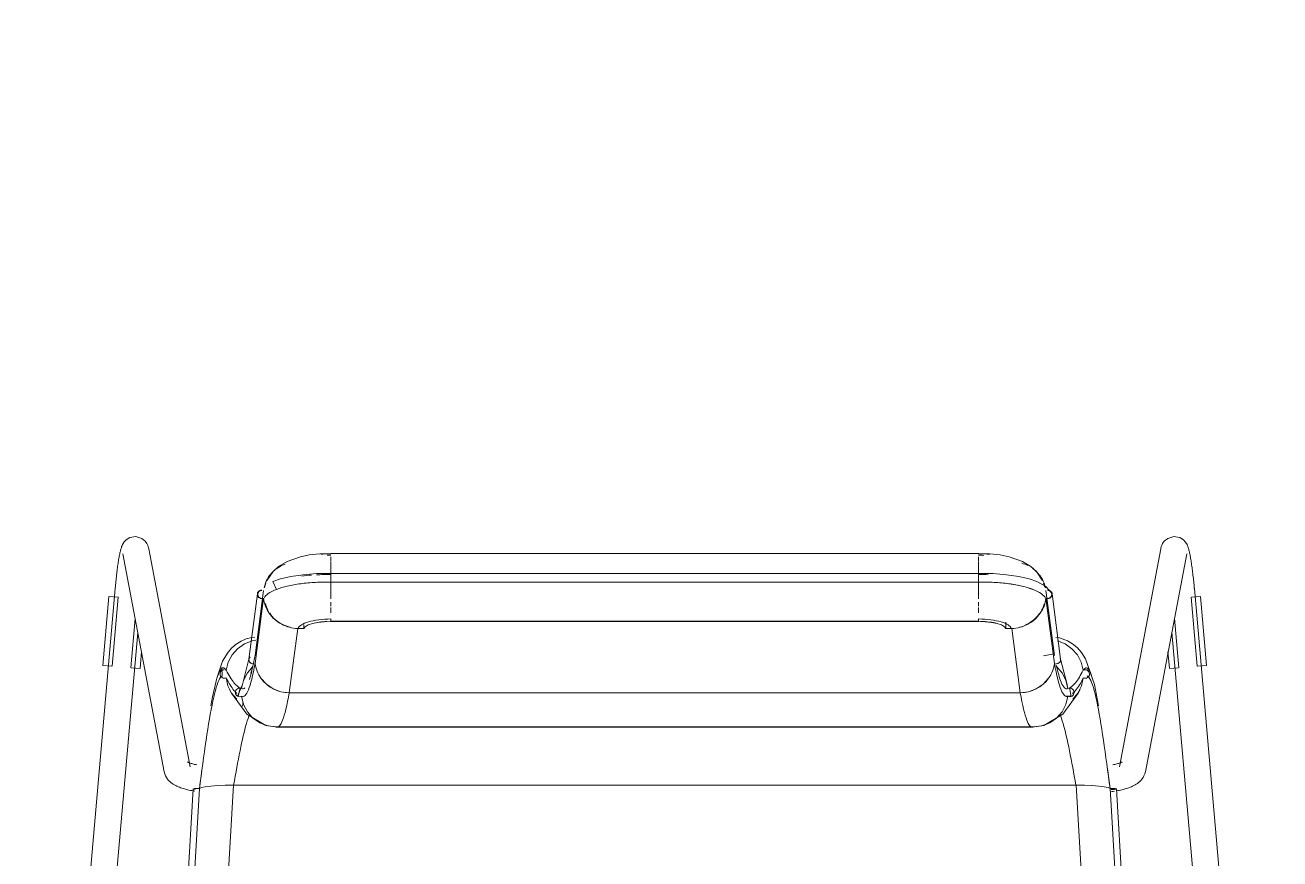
# Model space of a CAD drawing. Header units: millimetres. Extents: x 79795 to 317870, y -36033 to 97293.
# Drawn here: x 227367 to 227938, y 19076 to 19456 of the extents above; entities that cross this region are included whole.
import ezdxf

# ---------------------------------------------------------------- set-up
doc = ezdxf.new("R2010")
doc.units = ezdxf.units.MM
doc.header["$MEASUREMENT"] = 0
doc.layers.add('CSM-STL-XX-ZZ-M3-A-XXXX-00001_detached _19_04_21__rvt-1-Level 4$0$A-DOOR', color=4, linetype='CONTINUOUS', lineweight=9)
doc.layers.add('I-FURN', color=8, linetype='CONTINUOUS', lineweight=9)

msp = doc.modelspace()

# ---------------------------------------------------------------- linework, layer by layer
at = {"layer": 'CSM-STL-XX-ZZ-M3-A-XXXX-00001_detached _19_04_21__rvt-1-Level 4$0$A-DOOR'}
msp.add_arc((226452.83, 20437.83), 1010, 270, 0, dxfattribs=at)
at = {"layer": 'I-FURN'}
for p, q in [((227410.85, 19219.5), (227410.64, 19219.03)), ((227411.16, 19220.06), (227410.85, 19219.5)), ((227411.64, 19220.76), (227411.16, 19220.06)), ((227412.49, 19221.67), (227411.64, 19220.76)), ((227414.15, 19222.71), (227412.49, 19221.67)), ((227416.91, 19223.2), (227414.15, 19222.71)), ((227419.66, 19222.36), (227416.91, 19223.2)), ((227419.66, 19222.36), (227421.23, 19221.04)), ((227421.23, 19221.04), (227421.98, 19219.96)), ((227421.98, 19219.96), (227422.36, 19219.16)), ((227884.27, 19219.96), (227883.9, 19219.16)), ((227885.02, 19221.04), (227884.27, 19219.96)), ((227886.6, 19222.36), (227885.02, 19221.04)), ((227886.6, 19222.36), (227889.35, 19223.2)), ((227889.35, 19223.2), (227892.11, 19222.71)), ((227892.11, 19222.71), (227893.76, 19221.67)), ((227893.76, 19221.67), (227894.62, 19220.76)), ((227894.62, 19220.76), (227895.09, 19220.06)), ((227895.09, 19220.06), (227895.4, 19219.5)), ((227895.4, 19219.5), (227895.61, 19219.03)), ((227409.3, 19213.77), (227409.2, 19213.24)), ((227409.39, 19214.28), (227409.3, 19213.77)), ((227409.49, 19214.78), (227409.39, 19214.28)), ((227409.58, 19215.26), (227409.49, 19214.78)), ((227409.68, 19215.72), (227409.58, 19215.26)), ((227409.78, 19216.16), (227409.68, 19215.72)), ((227409.88, 19216.59), (227409.78, 19216.16)), ((227409.98, 19217), (227409.88, 19216.59)), ((227410.09, 19217.4), (227409.98, 19217)), ((227410.2, 19217.8), (227410.09, 19217.4)), ((227410.33, 19218.19), (227410.2, 19217.8)), ((227410.47, 19218.6), (227410.33, 19218.19)), ((227410.64, 19219.03), (227410.47, 19218.6)), ((227411, 19215.37), (227429.82, 19116.08)), ((227422.36, 19219.16), (227422.57, 19218.54)), ((227422.57, 19218.54), (227422.71, 19218.02)), ((227422.71, 19218.02), (227422.79, 19217.61)), ((227441.61, 19118.31), (227422.79, 19217.61)), ((227491.81, 19214.01), (227485.76, 19211.88)), ((227495.85, 19214.8), (227491.81, 19214.01)), ((227500.67, 19215.31), (227495.85, 19214.8)), ((227505.7, 19215.42), (227500.67, 19215.31)), ((227505.7, 19215.42), (227505.7, 19215.25)), ((227800.55, 19215.42), (227505.7, 19215.42)), ((227505.7, 19215.12), (227505.7, 19215.4)), ((227505.7, 19212.17), (227505.7, 19213.93)), ((227800.55, 19215.42), (227805.58, 19215.31)), ((227800.55, 19215.25), (227800.55, 19215.42)), ((227800.55, 19215.4), (227800.55, 19215.12)), ((227800.55, 19213.93), (227800.55, 19212.17)), ((227805.58, 19215.31), (227810.4, 19214.8)), ((227810.4, 19214.8), (227814.44, 19214.01)), ((227814.44, 19214.01), (227820.49, 19211.88)), ((227883.46, 19217.61), (227864.64, 19118.31)), ((227876.43, 19116.08), (227895.25, 19215.37)), ((227883.55, 19218.02), (227883.46, 19217.61)), ((227883.68, 19218.54), (227883.55, 19218.02)), ((227883.9, 19219.16), (227883.68, 19218.54)), ((227895.61, 19219.03), (227895.78, 19218.6)), ((227895.78, 19218.6), (227895.92, 19218.19)), ((227895.92, 19218.19), (227896.05, 19217.8)), ((227896.05, 19217.8), (227896.16, 19217.4)), ((227896.16, 19217.4), (227896.27, 19217)), ((227896.27, 19217), (227896.38, 19216.59)), ((227896.38, 19216.59), (227896.48, 19216.16)), ((227896.48, 19216.16), (227896.57, 19215.72)), ((227896.57, 19215.72), (227896.67, 19215.26)), ((227896.67, 19215.26), (227896.77, 19214.78)), ((227896.77, 19214.78), (227896.86, 19214.28)), ((227896.86, 19214.28), (227896.96, 19213.77)), ((227896.96, 19213.77), (227897.05, 19213.24)), ((227408.48, 19208.36), (227408.39, 19207.69)), ((227408.57, 19209.02), (227408.48, 19208.36)), ((227408.65, 19209.67), (227408.57, 19209.02)), ((227408.74, 19210.31), (227408.65, 19209.67)), ((227408.83, 19210.93), (227408.74, 19210.31)), ((227408.93, 19211.53), (227408.83, 19210.93)), ((227409.02, 19212.12), (227408.93, 19211.53)), ((227409.11, 19212.69), (227409.02, 19212.12)), ((227409.2, 19213.24), (227409.11, 19212.69)), ((227481.88, 19209.49), (227479.41, 19207.2)), ((227485.76, 19211.88), (227481.88, 19209.49)), ((227505.7, 19209.32), (227505.7, 19211.9)), ((227505.7, 19209.16), (227505.7, 19206.14)), ((227505.7, 19206.14), (227505.7, 19209.15)), ((227800.55, 19211.9), (227800.55, 19209.32)), ((227800.55, 19206.14), (227800.55, 19209.16)), ((227800.55, 19209.15), (227800.55, 19206.14)), ((227820.49, 19211.88), (227824.37, 19209.49)), ((227824.37, 19209.49), (227826.84, 19207.2)), ((227897.05, 19213.24), (227897.14, 19212.69)), ((227897.14, 19212.69), (227897.24, 19212.12)), ((227897.24, 19212.12), (227897.33, 19211.53)), ((227897.33, 19211.53), (227897.42, 19210.93)), ((227897.42, 19210.93), (227897.51, 19210.31)), ((227897.51, 19210.31), (227897.6, 19209.67)), ((227897.6, 19209.67), (227897.69, 19209.02)), ((227897.69, 19209.02), (227897.77, 19208.36)), ((227897.77, 19208.36), (227897.86, 19207.69)), ((227407.82, 19202.67), (227407.75, 19201.93)), ((227407.9, 19203.41), (227407.82, 19202.67)), ((227407.98, 19204.15), (227407.9, 19203.41)), ((227408.06, 19204.87), (227407.98, 19204.15)), ((227408.14, 19205.59), (227408.06, 19204.87)), ((227408.22, 19206.3), (227408.14, 19205.59)), ((227408.31, 19207), (227408.22, 19206.3)), ((227408.39, 19207.69), (227408.31, 19207)), ((227476.73, 19203.3), (227476.63, 19203.1)), ((227479.41, 19207.2), (227476.73, 19203.3)), ((227482.73, 19203.86), (227479.27, 19202.69)), ((227479.27, 19202.69), (227481.03, 19199.15)), ((227487.42, 19204.96), (227482.73, 19203.86)), ((227493.04, 19205.8), (227487.42, 19204.96)), ((227499.16, 19206.29), (227493.04, 19205.8)), ((227505.7, 19206.38), (227499.16, 19206.29)), ((227505.7, 19206.38), (227505.7, 19206.31)), ((227800.55, 19206.38), (227505.7, 19206.38)), ((227505.7, 19202.53), (227505.7, 19206.38)), ((227505.7, 19206.31), (227505.7, 19206.11)), ((227505.7, 19206.11), (227505.7, 19205.81)), ((227505.7, 19205.81), (227505.7, 19205.42)), ((227505.7, 19205.42), (227505.7, 19204.97)), ((227505.7, 19204.97), (227505.7, 19204.47)), ((227505.7, 19204.47), (227505.7, 19203.98)), ((227505.7, 19203.98), (227505.7, 19203.5)), ((227505.7, 19203.5), (227505.7, 19203.08)), ((227505.7, 19203.08), (227505.7, 19202.75)), ((227505.7, 19202.75), (227505.7, 19202.53)), ((227505.7, 19202.45), (227505.7, 19198.64)), ((227505.7, 19198.64), (227505.7, 19202.45)), ((227505.7, 19202.42), (227800.55, 19202.42)), ((227800.55, 19206.38), (227807.09, 19206.29)), ((227800.55, 19206.31), (227800.55, 19206.38)), ((227800.55, 19206.38), (227800.55, 19202.42)), ((227800.55, 19206.11), (227800.55, 19206.31)), ((227800.55, 19205.81), (227800.55, 19206.11)), ((227800.55, 19205.42), (227800.55, 19205.81)), ((227800.55, 19204.97), (227800.55, 19205.42)), ((227800.55, 19204.47), (227800.55, 19204.97)), ((227800.55, 19203.98), (227800.55, 19204.47)), ((227800.55, 19203.5), (227800.55, 19203.98)), ((227800.55, 19203.08), (227800.55, 19203.5)), ((227800.55, 19202.75), (227800.55, 19203.08)), ((227800.55, 19202.53), (227800.55, 19202.75)), ((227800.55, 19202.43), (227800.55, 19202.53)), ((227800.55, 19198.64), (227800.55, 19202.45)), ((227800.55, 19202.45), (227800.55, 19198.64)), ((227806.78, 19202.34), (227800.55, 19202.42)), ((227813.34, 19201.81), (227806.78, 19202.34)), ((227807.09, 19206.29), (227813.22, 19205.8)), ((227813.22, 19205.8), (227818.84, 19204.96)), ((227818.84, 19204.96), (227823.53, 19203.86)), ((227823.53, 19203.86), (227826.98, 19202.69)), ((227826.84, 19207.2), (227829.52, 19203.3)), ((227826.98, 19202.69), (227831.1, 19200.51)), ((227829.52, 19203.3), (227829.62, 19203.1)), ((227897.86, 19207.69), (227897.95, 19207)), ((227897.95, 19207), (227898.03, 19206.3)), ((227898.03, 19206.3), (227898.11, 19205.59)), ((227898.11, 19205.59), (227898.2, 19204.87)), ((227898.2, 19204.87), (227898.28, 19204.15)), ((227898.28, 19204.15), (227898.35, 19203.41)), ((227898.35, 19203.41), (227898.43, 19202.67)), ((227898.43, 19202.67), (227898.5, 19201.93)), ((227407.52, 19199.52), (227368.58, 18756.2)), ((227407.54, 19199.68), (227407.52, 19199.52)), ((227407.61, 19200.43), (227407.54, 19199.68)), ((227407.68, 19201.18), (227407.61, 19200.43)), ((227407.75, 19201.93), (227407.68, 19201.18)), ((227472.25, 19197.11), (227468.39, 19167.33)), ((227475.09, 19198.67), (227471.24, 19168.98)), ((227505.7, 19194.88), (227505.7, 19198.44)), ((227800.55, 19198.44), (227800.55, 19194.88)), ((227817.35, 19201.22), (227813.34, 19201.81)), ((227821.79, 19200.25), (227817.35, 19201.22)), ((227825.22, 19199.15), (227821.79, 19200.25)), ((227831.1, 19200.51), (227833.65, 19197.61)), ((227835.01, 19168.98), (227831.16, 19198.67)), ((227831.32, 19197.48), (227831.94, 19192.7)), ((227837.86, 19167.33), (227834, 19197.11)), ((227898.5, 19201.93), (227898.58, 19201.18)), ((227898.58, 19201.18), (227898.65, 19200.43)), ((227898.65, 19200.43), (227898.71, 19199.68)), ((227898.71, 19199.68), (227898.73, 19199.52)), ((227937.68, 18756.2), (227898.73, 19199.52)), ((227401.95, 19164.5), (227404.71, 19195.91)), ((227404.71, 19195.91), (227406.75, 19195.73)), ((227406.18, 19164.13), (227408.94, 19195.54)), ((227406.75, 19195.73), (227408.82, 19195.55)), ((227475.07, 19195.13), (227471.22, 19165.43)), ((227474.63, 19195.14), (227474.32, 19192.7)), ((227505.7, 19191.41), (227505.7, 19193.26)), ((227505.7, 19188.43), (227505.7, 19190.89)), ((227800.55, 19193.25), (227800.55, 19191.41)), ((227800.55, 19190.89), (227800.55, 19188.43)), ((227831.19, 19195.13), (227835.03, 19165.43)), ((227897.31, 19195.54), (227900.07, 19164.13)), ((227897.43, 19195.55), (227899.5, 19195.73)), ((227899.5, 19195.73), (227901.54, 19195.91)), ((227901.54, 19195.91), (227904.3, 19164.5)), ((227416.6, 19185.87), (227414.63, 19163.39)), ((227891.62, 19163.39), (227889.64, 19185.99)), ((227380.53, 18755.15), (227417.81, 19179.5)), ((227486.77, 19152.05), (227490.63, 19181.33)), ((227490.63, 19181.33), (227493.35, 19181.26)), ((227493.35, 19182.93), (227493.35, 19181.26)), ((227493.35, 19181.26), (227493.98, 19182.12)), ((227493.98, 19182.12), (227495.34, 19182.91)), ((227495.34, 19182.91), (227497.32, 19183.58)), ((227497.32, 19183.58), (227499.81, 19184.09)), ((227499.81, 19184.09), (227502.66, 19184.41)), ((227502.66, 19184.41), (227505.7, 19184.52)), ((227800.55, 19184.58), (227505.7, 19184.58)), ((227505.7, 19184.52), (227800.55, 19184.52)), ((227800.55, 19184.52), (227803.59, 19184.41)), ((227803.59, 19184.41), (227806.44, 19184.09)), ((227806.44, 19184.09), (227808.93, 19183.58)), ((227808.93, 19183.58), (227810.92, 19182.91)), ((227810.92, 19182.91), (227812.27, 19182.12)), ((227812.27, 19182.12), (227812.91, 19181.26)), ((227812.91, 19181.26), (227812.91, 19184.27)), ((227812.91, 19181.26), (227815.62, 19181.33)), ((227815.62, 19181.33), (227819.48, 19152.05)), ((227888.43, 19179.65), (227925.72, 18755.15)), ((227462.63, 19174.12), (227460.66, 19172.44)), ((227464.83, 19175.5), (227462.63, 19174.12)), ((227466.33, 19174.27), (227463.25, 19172.1)), ((227467.2, 19176.53), (227464.83, 19175.5)), ((227469.85, 19175.67), (227466.33, 19174.27)), ((227469.71, 19177.18), (227467.2, 19176.53)), ((227471.13, 19177.33), (227469.71, 19177.18)), ((227469.85, 19175.66), (227471.59, 19176.04)), ((227471.59, 19176.04), (227469.85, 19175.67)), ((227837.4, 19177.01), (227835.62, 19177.24)), ((227839.92, 19174.27), (227836.41, 19175.67)), ((227841, 19175.71), (227837.4, 19177.01)), ((227843, 19172.1), (227839.92, 19174.27)), ((227843.27, 19174.37), (227841, 19175.71)), ((227845.44, 19172.59), (227843.27, 19174.37)), ((227418.86, 19163.02), (227419.55, 19170.91)), ((227458.92, 19170.47), (227456.42, 19166.36)), ((227460.66, 19172.44), (227458.92, 19170.47)), ((227460.77, 19169.27), (227459.03, 19165.95)), ((227463.25, 19172.1), (227460.77, 19169.27)), ((227468.63, 19168.01), (227468.44, 19167.57)), ((227468.93, 19168.4), (227468.63, 19168.01)), ((227469.99, 19163.46), (227471.37, 19169.76)), ((227834.89, 19169.76), (227830.06, 19168.8)), ((227837.81, 19167.57), (227837.62, 19168.01)), ((227845.48, 19169.27), (227843, 19172.1)), ((227847.43, 19170.35), (227845.44, 19172.59)), ((227847.22, 19165.95), (227845.48, 19169.27)), ((227849.24, 19167.52), (227847.43, 19170.35)), ((227886.7, 19170.91), (227887.39, 19163.02)), ((227403.99, 19164.32), (227401.95, 19164.5)), ((227406.06, 19164.14), (227403.99, 19164.32)), ((227416.82, 19163.2), (227414.75, 19163.38)), ((227418.86, 19163.02), (227416.82, 19163.2)), ((227456.42, 19166.36), (227453.74, 19158.73)), ((227456.2, 19162.26), (227455.82, 19161.95)), ((227455.82, 19161.95), (227456.21, 19162.25)), ((227457.22, 19163.24), (227456.05, 19163.56)), ((227456.05, 19163.56), (227456.24, 19159.72)), ((227456.66, 19162.45), (227456.2, 19162.26)), ((227456.21, 19162.25), (227456.66, 19162.45)), ((227456.66, 19162.45), (227457.16, 19162.53)), ((227457.15, 19162.53), (227456.66, 19162.45)), ((227457.65, 19162.48), (227458.12, 19162.32)), ((227458.12, 19162.32), (227457.65, 19162.48)), ((227459.03, 19165.95), (227458.12, 19162.32)), ((227468.41, 19167.41), (227465.44, 19155.8)), ((227470.24, 19163.93), (227467.73, 19161.06)), ((227468.44, 19167.57), (227468.38, 19167.1)), ((227468.38, 19167.1), (227468.45, 19166.63)), ((227468.45, 19166.63), (227468.63, 19166.19)), ((227468.63, 19166.19), (227468.93, 19165.81)), ((227468.93, 19165.81), (227469.31, 19165.51)), ((227469.24, 19161.03), (227469.99, 19163.46)), ((227469.31, 19165.51), (227469.76, 19165.31)), ((227469.76, 19165.31), (227470.26, 19165.23)), ((227470.26, 19165.23), (227470.75, 19165.27)), ((227835.5, 19165.27), (227836, 19165.23)), ((227836, 19165.23), (227836.49, 19165.31)), ((227838.52, 19161.06), (227836.02, 19163.93)), ((227836.49, 19165.31), (227836.94, 19165.51)), ((227836.94, 19165.51), (227837.32, 19165.81)), ((227837.32, 19165.81), (227837.62, 19166.19)), ((227837.62, 19166.19), (227837.81, 19166.63)), ((227837.87, 19167.1), (227837.81, 19167.57)), ((227837.81, 19166.63), (227837.87, 19167.1)), ((227837.84, 19167.41), (227840.81, 19155.8)), ((227848.13, 19162.32), (227847.22, 19165.95)), ((227848.13, 19162.32), (227848.6, 19162.48)), ((227848.6, 19162.48), (227848.13, 19162.32)), ((227848.6, 19162.48), (227849.1, 19162.53)), ((227849.1, 19162.53), (227848.6, 19162.48)), ((227849.1, 19162.53), (227849.59, 19162.45)), ((227849.59, 19162.45), (227849.1, 19162.53)), ((227853.23, 19155.81), (227849.24, 19167.52)), ((227849.59, 19162.45), (227850.04, 19162.25)), ((227850.05, 19162.26), (227849.59, 19162.45)), ((227850.04, 19162.25), (227850.43, 19161.95)), ((227850.44, 19161.95), (227850.05, 19162.26)), ((227889.44, 19163.2), (227887.39, 19163.02)), ((227891.5, 19163.38), (227889.44, 19163.2)), ((227902.26, 19164.32), (227900.19, 19164.14)), ((227904.3, 19164.5), (227902.26, 19164.32)), ((227453.74, 19158.73), (227451.85, 19150.21)), ((227455.25, 19160.62), (227455.33, 19161.1)), ((227455.32, 19161.1), (227455.25, 19160.62)), ((227455.31, 19160.13), (227455.25, 19160.62)), ((227455.25, 19160.62), (227455.31, 19160.13)), ((227455.49, 19159.67), (227455.31, 19160.13)), ((227455.31, 19160.13), (227455.49, 19159.67)), ((227455.52, 19161.56), (227455.32, 19161.1)), ((227455.33, 19161.1), (227455.52, 19161.55)), ((227455.78, 19159.27), (227455.49, 19159.67)), ((227455.49, 19159.67), (227455.78, 19159.27)), ((227455.52, 19161.55), (227455.82, 19161.95)), ((227455.82, 19161.95), (227455.52, 19161.56)), ((227456.16, 19158.95), (227455.78, 19159.27)), ((227455.78, 19159.27), (227456.16, 19158.95)), ((227456.61, 19158.74), (227456.16, 19158.95)), ((227456.16, 19158.95), (227456.61, 19158.74)), ((227457.1, 19158.65), (227456.61, 19158.74)), ((227456.61, 19158.74), (227457.1, 19158.65)), ((227457.6, 19158.68), (227457.1, 19158.65)), ((227457.1, 19158.65), (227457.6, 19158.68)), ((227458.07, 19158.83), (227457.6, 19158.68)), ((227457.6, 19158.68), (227458.07, 19158.83)), ((227458.86, 19155.22), (227458.07, 19158.83)), ((227458.07, 19158.83), (227458.86, 19155.22)), ((227465.98, 19157.66), (227465.08, 19153.95)), ((227467.73, 19161.06), (227465.98, 19157.66)), ((227473.85, 19158.66), (227476.34, 19155.92)), ((227829.91, 19155.92), (227832.4, 19158.66)), ((227840.28, 19157.66), (227838.52, 19161.06)), ((227841.17, 19153.95), (227840.28, 19157.66)), ((227848.18, 19158.83), (227847.39, 19155.22)), ((227847.4, 19155.22), (227848.18, 19158.83)), ((227848.65, 19158.68), (227848.18, 19158.83)), ((227848.18, 19158.83), (227848.65, 19158.68)), ((227849.15, 19158.65), (227848.65, 19158.68)), ((227848.65, 19158.68), (227849.15, 19158.65)), ((227849.64, 19158.74), (227849.15, 19158.65)), ((227849.15, 19158.65), (227849.65, 19158.74)), ((227850.09, 19158.95), (227849.64, 19158.74)), ((227849.65, 19158.74), (227850.1, 19158.95)), ((227850.47, 19159.27), (227850.09, 19158.95)), ((227850.1, 19158.95), (227850.47, 19159.27)), ((227850.43, 19161.95), (227850.73, 19161.55)), ((227850.74, 19161.56), (227850.44, 19161.95)), ((227850.76, 19159.67), (227850.47, 19159.27)), ((227850.47, 19159.27), (227850.76, 19159.67)), ((227850.73, 19161.55), (227850.93, 19161.1)), ((227850.93, 19161.1), (227850.74, 19161.56)), ((227850.94, 19160.13), (227850.76, 19159.67)), ((227850.76, 19159.67), (227850.95, 19160.13)), ((227850.93, 19161.1), (227851, 19160.62)), ((227851.01, 19160.62), (227850.93, 19161.1)), ((227851, 19160.62), (227850.94, 19160.13)), ((227850.95, 19160.13), (227851.01, 19160.62)), ((227460.51, 19151.9), (227458.86, 19155.22)), ((227458.86, 19155.22), (227460.5, 19151.9)), ((227460.45, 19151.82), (227459.56, 19153.57)), ((227467.43, 19142.28), (227460.45, 19151.82)), ((227460.5, 19151.9), (227462.9, 19149.06)), ((227462.9, 19149.06), (227460.51, 19151.89)), ((227462.24, 19152.2), (227462.31, 19152.69)), ((227462.31, 19152.69), (227462.24, 19152.2)), ((227462.31, 19151.71), (227462.24, 19152.2)), ((227462.24, 19152.2), (227462.31, 19151.71)), ((227462.31, 19152.69), (227462.5, 19153.15)), ((227462.5, 19153.15), (227462.31, 19152.69)), ((227462.5, 19151.25), (227462.31, 19151.71)), ((227462.31, 19151.71), (227462.5, 19151.24)), ((227462.5, 19153.15), (227462.79, 19153.55)), ((227462.79, 19153.55), (227462.5, 19153.15)), ((227462.79, 19150.84), (227462.5, 19151.25)), ((227462.5, 19151.24), (227462.79, 19150.84)), ((227463.17, 19153.87), (227462.79, 19153.55)), ((227462.79, 19153.55), (227463.18, 19153.86)), ((227463.18, 19150.53), (227462.79, 19150.84)), ((227462.79, 19150.84), (227463.17, 19150.53)), ((227463.62, 19154.07), (227463.17, 19153.87)), ((227463.18, 19153.86), (227463.63, 19154.07)), ((227465.44, 19155.8), (227463.27, 19150.47)), ((227464.4, 19154.23), (227463.57, 19150.34)), ((227464.11, 19154.15), (227463.62, 19154.07)), ((227463.63, 19154.07), (227464.12, 19154.15)), ((227464.61, 19154.11), (227464.11, 19154.15)), ((227464.12, 19154.15), (227464.61, 19154.11)), ((227464.61, 19154.11), (227465.08, 19153.95)), ((227465.08, 19153.95), (227464.61, 19154.11)), ((227476.34, 19155.92), (227479.45, 19153.84)), ((227479.45, 19153.84), (227483, 19152.53)), ((227483, 19152.53), (227486.77, 19152.05)), ((227819.48, 19152.05), (227486.77, 19152.05)), ((227486.77, 19152.05), (227819.48, 19152.05)), ((227819.48, 19152.05), (227823.25, 19152.53)), ((227823.25, 19152.53), (227826.8, 19153.84)), ((227826.8, 19153.84), (227829.91, 19155.92)), ((227838.82, 19142.28), (227845.8, 19151.82)), ((227840.81, 19155.8), (227841.14, 19153.93)), ((227841.17, 19153.95), (227841.64, 19154.11)), ((227841.64, 19154.11), (227841.17, 19153.95)), ((227841.64, 19154.11), (227842.14, 19154.15)), ((227842.14, 19154.15), (227841.64, 19154.11)), ((227842.68, 19150.34), (227841.85, 19154.23)), ((227842.14, 19154.15), (227842.63, 19154.07)), ((227842.63, 19154.07), (227842.14, 19154.15)), ((227842.63, 19154.07), (227843.08, 19153.86)), ((227843.08, 19153.87), (227842.63, 19154.07)), ((227843.46, 19153.55), (227843.08, 19153.87)), ((227843.08, 19153.86), (227843.46, 19153.55)), ((227843.46, 19150.84), (227843.08, 19150.53)), ((227843.08, 19150.53), (227843.46, 19150.84)), ((227845.75, 19151.9), (227843.35, 19149.06)), ((227843.35, 19149.06), (227845.76, 19151.9)), ((227843.46, 19153.55), (227843.75, 19153.15)), ((227843.76, 19153.15), (227843.46, 19153.55)), ((227843.75, 19151.25), (227843.46, 19150.84)), ((227843.46, 19150.84), (227843.76, 19151.24)), ((227843.75, 19153.15), (227843.94, 19152.69)), ((227843.94, 19151.71), (227843.75, 19151.25)), ((227843.95, 19152.69), (227843.76, 19153.15)), ((227843.76, 19151.24), (227843.95, 19151.71)), ((227843.94, 19152.69), (227844.01, 19152.2)), ((227844.01, 19152.2), (227843.94, 19151.71)), ((227844.01, 19152.2), (227843.95, 19152.69)), ((227843.95, 19151.71), (227844.01, 19152.2)), ((227847.39, 19155.22), (227845.75, 19151.9)), ((227845.76, 19151.9), (227847.4, 19155.22)), ((227845.8, 19151.82), (227846.69, 19153.57)), ((227855.14, 19146.15), (227853.23, 19155.81)), ((227451.85, 19150.21), (227451.12, 19146.15)), ((227463.17, 19150.53), (227463.62, 19150.33)), ((227463.63, 19150.33), (227463.18, 19150.53)), ((227463.62, 19150.33), (227464.11, 19150.24)), ((227464.12, 19150.25), (227463.63, 19150.33)), ((227464.11, 19150.24), (227464.61, 19150.28)), ((227464.61, 19150.28), (227464.12, 19150.25)), ((227465.08, 19150.45), (227464.61, 19150.28)), ((227464.61, 19150.28), (227465.08, 19150.44)), ((227465.08, 19150.44), (227465.98, 19146.73)), ((227467.73, 19143.34), (227465.98, 19146.73)), ((227465.98, 19146.73), (227467.73, 19143.33)), ((227840.27, 19146.73), (227838.52, 19143.34)), ((227838.52, 19143.33), (227840.28, 19146.73)), ((227840.1, 19150.43), (227842.98, 19150.47)), ((227840.28, 19146.73), (227841.17, 19150.44)), ((227841.64, 19150.28), (227841.17, 19150.45)), ((227841.17, 19150.44), (227841.64, 19150.28)), ((227842.14, 19150.25), (227841.64, 19150.28)), ((227841.64, 19150.28), (227842.14, 19150.24)), ((227842.63, 19150.33), (227842.14, 19150.25)), ((227842.14, 19150.24), (227842.63, 19150.33)), ((227843.08, 19150.53), (227842.63, 19150.33)), ((227842.63, 19150.33), (227843.08, 19150.53)), ((227476.08, 19137.17), (227467.43, 19142.28)), ((227470.24, 19140.47), (227467.73, 19143.34)), ((227467.73, 19143.33), (227470.24, 19140.46)), ((227473.38, 19138.3), (227470.24, 19140.47)), ((227470.24, 19140.46), (227473.37, 19138.29)), ((227830.17, 19137.17), (227838.82, 19142.28)), ((227836.01, 19140.47), (227832.88, 19138.3)), ((227832.88, 19138.29), (227836.02, 19140.46)), ((227838.52, 19143.34), (227836.01, 19140.47)), ((227836.02, 19140.46), (227838.52, 19143.33)), ((227476.23, 19137.1), (227473.06, 19138.47)), ((227473.37, 19138.29), (227476.94, 19136.93)), ((227476.94, 19136.93), (227473.38, 19138.3)), ((227481.27, 19136.3), (227476.23, 19137.1)), ((227480.73, 19136.45), (227476.94, 19136.93)), ((227476.94, 19136.93), (227480.73, 19136.45)), ((227825.52, 19136.45), (227480.73, 19136.45)), ((227480.73, 19136.45), (227825.52, 19136.45)), ((227481.27, 19136.3), (227786.07, 19136.3)), ((227786.07, 19136.3), (227824.98, 19136.3)), ((227824.98, 19136.3), (227830.02, 19137.1)), ((227829.31, 19136.93), (227825.52, 19136.45)), ((227825.52, 19136.45), (227829.31, 19136.93)), ((227832.88, 19138.3), (227829.31, 19136.93)), ((227829.31, 19136.93), (227832.88, 19138.29)), ((227830.02, 19137.1), (227833.19, 19138.47)), ((227440.39, 19120.54), (227440.41, 19120.53)), ((227440.41, 19120.53), (227440.49, 19120.48)), ((227440.49, 19120.48), (227440.57, 19120.44)), ((227440.57, 19120.44), (227440.73, 19120.36)), ((227440.73, 19120.36), (227440.92, 19120.28)), ((227440.92, 19120.28), (227441.15, 19120.18)), ((227441.15, 19120.18), (227441.42, 19120.08)), ((227441.42, 19120.08), (227441.72, 19119.97)), ((227441.72, 19119.97), (227442.06, 19119.87)), ((227442.06, 19119.87), (227442.43, 19119.76)), ((227442.43, 19119.76), (227442.82, 19119.65)), ((227442.82, 19119.65), (227443.24, 19119.54)), ((227443.24, 19119.54), (227443.69, 19119.44)), ((227443.69, 19119.44), (227444.16, 19119.34)), ((227444.16, 19119.34), (227444.65, 19119.24)), ((227862.1, 19119.34), (227861.6, 19119.24)), ((227862.56, 19119.44), (227862.1, 19119.34)), ((227863.01, 19119.54), (227862.56, 19119.44)), ((227863.43, 19119.65), (227863.01, 19119.54)), ((227863.83, 19119.76), (227863.43, 19119.65)), ((227864.19, 19119.87), (227863.83, 19119.76)), ((227864.53, 19119.97), (227864.19, 19119.87)), ((227864.83, 19120.08), (227864.53, 19119.97)), ((227865.1, 19120.18), (227864.83, 19120.08)), ((227865.33, 19120.28), (227865.1, 19120.18)), ((227865.53, 19120.36), (227865.33, 19120.28)), ((227865.68, 19120.44), (227865.53, 19120.36)), ((227865.77, 19120.48), (227865.68, 19120.44)), ((227865.84, 19120.53), (227865.77, 19120.48)), ((227865.86, 19120.54), (227865.84, 19120.53)), ((227429.82, 19116.08), (227430.08, 19115.09)), ((227430.08, 19115.09), (227430.44, 19114.2)), ((227430.44, 19114.2), (227430.88, 19113.41)), ((227430.88, 19113.41), (227431.36, 19112.72)), ((227431.36, 19112.72), (227431.87, 19112.12)), ((227431.87, 19112.12), (227432.39, 19111.6)), ((227432.39, 19111.6), (227432.92, 19111.15)), ((227432.92, 19111.15), (227433.45, 19110.75)), ((227873.33, 19111.15), (227872.8, 19110.75)), ((227873.86, 19111.6), (227873.33, 19111.15)), ((227874.38, 19112.12), (227873.86, 19111.6)), ((227874.89, 19112.72), (227874.38, 19112.12)), ((227875.38, 19113.41), (227874.89, 19112.72)), ((227875.81, 19114.2), (227875.38, 19113.41)), ((227876.18, 19115.09), (227875.81, 19114.2)), ((227876.43, 19116.08), (227876.18, 19115.09)), ((227423.72, 18776.32), (227443.01, 19108.23)), ((227433.45, 19110.75), (227433.99, 19110.39)), ((227433.99, 19110.39), (227434.53, 19110.07)), ((227434.53, 19110.07), (227435.06, 19109.78)), ((227435.06, 19109.78), (227435.62, 19109.5)), ((227435.62, 19109.5), (227436.18, 19109.25)), ((227436.18, 19109.25), (227436.75, 19109.02)), ((227436.75, 19109.02), (227437.33, 19108.8)), ((227437.33, 19108.8), (227437.92, 19108.59)), ((227437.92, 19108.59), (227438.53, 19108.4)), ((227438.53, 19108.4), (227439.14, 19108.21)), ((227439.14, 19108.21), (227439.77, 19108.04)), ((227439.77, 19108.04), (227440.42, 19107.88)), ((227440.42, 19107.88), (227441.07, 19107.73)), ((227441.07, 19107.73), (227441.74, 19107.58)), ((227441.74, 19107.58), (227442.42, 19107.45)), ((227442.42, 19107.45), (227443.11, 19107.33)), ((227443.01, 19108.23), (227443.07, 19108.18)), ((227443.07, 19108.18), (227443.01, 19108.23)), ((227443.11, 19107.33), (227443.82, 19107.21)), ((227443.54, 19108.09), (227443.25, 19108.13)), ((227443.26, 19108.13), (227443.55, 19108.09)), ((227443.27, 19108.34), (227443.57, 19108.38)), ((227443.58, 19108.38), (227443.28, 19108.34)), ((227443.92, 19108.05), (227443.54, 19108.09)), ((227443.55, 19108.09), (227443.93, 19108.05)), ((227443.57, 19108.38), (227443.96, 19108.41)), ((227443.96, 19108.41), (227443.58, 19108.38)), ((227444.42, 19108.44), (227443.96, 19108.41)), ((227443.96, 19108.41), (227444.41, 19108.44)), ((227444.41, 19108.44), (227444.91, 19108.44)), ((227444.91, 19108.44), (227444.42, 19108.44)), ((227445.41, 19108.44), (227444.91, 19108.44)), ((227444.91, 19108.44), (227445.4, 19108.44)), ((227445.4, 19108.44), (227445.88, 19108.42)), ((227445.88, 19108.42), (227445.41, 19108.44)), ((227446.78, 19108.82), (227445.88, 19108.42)), ((227445.88, 19108.42), (227446.78, 19108.82)), ((227448.53, 19109.19), (227446.78, 19108.82)), ((227446.78, 19108.82), (227448.52, 19109.19)), ((227448.52, 19109.19), (227450.99, 19109.5)), ((227451.02, 19109.5), (227448.53, 19109.19)), ((227454.12, 19109.74), (227451.02, 19109.5)), ((227451.02, 19109.5), (227454.07, 19109.74)), ((227457.66, 19109.89), (227454.12, 19109.74)), ((227454.12, 19109.74), (227457.6, 19109.89)), ((227461.43, 19109.95), (227457.66, 19109.89)), ((227457.66, 19109.89), (227461.35, 19109.95)), ((227844.83, 19109.95), (227461.43, 19109.95)), ((227461.43, 19109.95), (227844.83, 19109.95)), ((227848.59, 19109.89), (227844.83, 19109.95)), ((227844.9, 19109.95), (227848.6, 19109.89)), ((227852.13, 19109.74), (227848.59, 19109.89)), ((227848.66, 19109.89), (227852.13, 19109.74)), ((227855.23, 19109.5), (227852.13, 19109.74)), ((227852.18, 19109.74), (227855.24, 19109.5)), ((227857.73, 19109.19), (227855.23, 19109.5)), ((227855.27, 19109.5), (227857.73, 19109.19)), ((227859.47, 19108.82), (227857.73, 19109.19)), ((227857.74, 19109.19), (227859.47, 19108.82)), ((227860.38, 19108.42), (227859.47, 19108.82)), ((227859.47, 19108.82), (227860.38, 19108.42)), ((227860.85, 19108.44), (227860.38, 19108.42)), ((227860.38, 19108.42), (227860.85, 19108.44)), ((227861.34, 19108.44), (227860.85, 19108.44)), ((227860.85, 19108.44), (227861.35, 19108.44)), ((227860.88, 19108.02), (227861.38, 19108.02)), ((227861.39, 19108.02), (227860.89, 19108.02)), ((227861.72, 19107.1), (227860.99, 19107)), ((227861.84, 19108.44), (227861.34, 19108.44)), ((227861.35, 19108.44), (227861.84, 19108.44)), ((227861.38, 19108.02), (227861.87, 19108.03)), ((227861.88, 19108.03), (227861.39, 19108.02)), ((227862.43, 19107.21), (227861.72, 19107.1)), ((227862.29, 19108.41), (227861.84, 19108.44)), ((227861.84, 19108.44), (227862.29, 19108.41)), ((227861.87, 19108.03), (227862.32, 19108.05)), ((227862.33, 19108.05), (227861.88, 19108.03)), ((227862.68, 19108.38), (227862.29, 19108.41)), ((227862.29, 19108.41), (227862.68, 19108.38)), ((227862.32, 19108.05), (227862.7, 19108.09)), ((227862.71, 19108.09), (227862.33, 19108.05)), ((227862.98, 19108.34), (227862.68, 19108.38)), ((227862.68, 19108.38), (227862.98, 19108.34)), ((227862.7, 19108.09), (227862.99, 19108.13)), ((227863, 19108.13), (227862.71, 19108.09)), ((227863.17, 19108.29), (227862.98, 19108.34)), ((227862.98, 19108.34), (227863.17, 19108.29)), ((227862.99, 19108.13), (227863.18, 19108.18)), ((227863.18, 19108.18), (227863, 19108.13)), ((227863.83, 19107.45), (227863.14, 19107.33)), ((227863.24, 19108.23), (227863.17, 19108.29)), ((227863.17, 19108.29), (227863.24, 19108.23)), ((227863.18, 19108.18), (227863.24, 19108.23)), ((227863.24, 19108.23), (227863.18, 19108.18)), ((227882.53, 18776.32), (227863.24, 19108.23)), ((227864.51, 19107.58), (227863.83, 19107.45)), ((227865.18, 19107.73), (227864.51, 19107.58)), ((227865.84, 19107.88), (227865.18, 19107.73)), ((227866.48, 19108.04), (227865.84, 19107.88)), ((227867.11, 19108.21), (227866.48, 19108.04)), ((227867.73, 19108.4), (227867.11, 19108.21)), ((227868.33, 19108.59), (227867.73, 19108.4)), ((227868.92, 19108.8), (227868.33, 19108.59)), ((227869.5, 19109.02), (227868.92, 19108.8)), ((227870.07, 19109.25), (227869.5, 19109.02)), ((227870.64, 19109.5), (227870.07, 19109.25)), ((227871.19, 19109.78), (227870.64, 19109.5)), ((227871.72, 19110.07), (227871.19, 19109.78)), ((227872.26, 19110.39), (227871.72, 19110.07)), ((227872.8, 19110.75), (227872.26, 19110.39))]:
    msp.add_line(p, q, dxfattribs=at)
for centre, major_axis, ratio, start_param, end_param in [((227505.7, 19211.14), (-12.4, 0), 0.287441, 4.712389, 4.854153), ((227800.55, 19211.14), (12.4, 0), 0.287441, 1.375621, 1.570796), ((227505.7, 19199.67), (0, 15.75), 0.000004, 2.669107, 2.851347), ((227800.55, 19199.67), (0, 15.75), 0.000004, 3.431839, 3.614078), ((227470.34, 19167.1), (1.96, 0), 0.955139, 2.379629, 4.923331), ((227835.91, 19167.1), (1.96, 0), 0.955139, 4.501447, 6.790779), ((227486.9, 19167.12), (15.78, 0), 0.955139, 3.254129, 3.495629), ((227819.35, 19167.12), (15.78, 0), 0.955139, 5.929149, 6.170649), ((227486.9, 19167.12), (15.78, 0), 0.955139, 3.495799, 3.737346), ((227486.9, 19167.12), (15.78, 0), 0.955139, 3.737469, 4.704147), ((227819.35, 19167.12), (15.78, 0), 0.955139, 4.720632, 5.68731), ((227819.35, 19167.12), (15.78, 0), 0.955139, 5.687432, 5.928979)]:
    msp.add_ellipse(centre, major_axis=major_axis, ratio=ratio, start_param=start_param, end_param=end_param, dxfattribs=at)
for points in [[(227501.1, 19215.14), (227502.57, 19215.27), (227504.12, 19215.33), (227505.7, 19215.33)], [(227800.55, 19215.33), (227802.27, 19215.33), (227803.94, 19215.26), (227805.52, 19215.11)], [(227822.94, 19209.94), (227822.05, 19210.37), (227821.13, 19210.77), (227820.16, 19211.01)], [(227492.55, 19205.17), (227493.96, 19205.35), (227495.41, 19205.52), (227496.89, 19205.63)], [(227499.1, 19205.74), (227501.28, 19205.85), (227503.48, 19205.89), (227505.7, 19205.85)], [(227800.55, 19205.85), (227801.98, 19205.87), (227803.4, 19205.87), (227804.82, 19205.83)], [(227800.55, 19202.45), (227802.9, 19202.49), (227807.55, 19202.42), (227814.41, 19201.79), (227820.55, 19200.68), (227825.62, 19199.15), (227829.32, 19197.25), (227830.63, 19195.85), (227830.98, 19195.12)], [(227475.27, 19195.12), (227475.62, 19195.85), (227476.93, 19197.25), (227479.4, 19198.52), (227480.86, 19199.09)], [(227475.53, 19200), (227475.69, 19200.69), (227475.89, 19201.36), (227476.15, 19202.02)], [(227830.1, 19202.01), (227830.34, 19201.38), (227830.5, 19200.73), (227830.64, 19200.07)], [(227475.07, 19195.13), (227475.21, 19193.89), (227475.8, 19191.51), (227477.56, 19188.17), (227480.09, 19185.33), (227483.23, 19183.14), (227486.83, 19181.73), (227489.34, 19181.37), (227490.63, 19181.33)], [(227477.05, 19189.62), (227476.51, 19190.59), (227476.19, 19191.62), (227475.91, 19192.68)], [(227815.62, 19181.33), (227816.92, 19181.37), (227819.42, 19181.73), (227823.02, 19183.14), (227826.16, 19185.33), (227828.69, 19188.17), (227830.46, 19191.51), (227831.04, 19193.89), (227831.19, 19195.13)], [(227830.48, 19192.66), (227830.17, 19191.61), (227829.75, 19190.57), (227829.21, 19189.6)], [(227831.95, 19194.95), (227831.78, 19194.93), (227831.61, 19194.93), (227831.45, 19194.97)], [(227490.88, 19181.34), (227491.01, 19181.9), (227491.95, 19183), (227495.27, 19184.39), (227500.07, 19185.35), (227503.81, 19185.61), (227505.7, 19185.64)], [(227800.55, 19185.64), (227804.34, 19185.59), (227811.74, 19184.62), (227815.12, 19182.45), (227815.37, 19181.34)], [(227503.8, 19184.53), (227501.4, 19184.42), (227499.25, 19184.09), (227497.32, 19183.63)], [(227808.93, 19183.63), (227806.88, 19184.18), (227804.16, 19184.46), (227801.39, 19184.55)], [(227465.08, 19150.45), (227466.11, 19149.9), (227468.15, 19151.86), (227470.2, 19159.92), (227471.22, 19165.43)], [(227468.62, 19158.1), (227469.21, 19159.8), (227469.8, 19162.3), (227470.39, 19164.97)], [(227841.17, 19150.45), (227840.15, 19149.9), (227838.1, 19151.86), (227836.05, 19159.92), (227835.03, 19165.43)], [(227465.08, 19153.95), (227465.59, 19153.68), (227466.09, 19153.78), (227466.59, 19154.24)], [(227465.47, 19145.98), (227465.53, 19146.45), (227465.59, 19146.92), (227465.64, 19147.38)], [(227480.73, 19136.45), (227480.91, 19136.35), (227481.09, 19136.3), (227481.27, 19136.3)], [(227824.98, 19136.3), (227825.16, 19136.3), (227825.34, 19136.35), (227825.52, 19136.45)], [(227445.89, 19108.43), (227446.29, 19111.56), (227446.68, 19114.72), (227447.08, 19117.83)], [(227860.36, 19108.43), (227859.97, 19111.49), (227859.59, 19114.59), (227859.2, 19117.64)], [(227445.88, 19108.42), (227442.66, 19053.19), (227436.22, 18942.59), (227429.78, 18831.83), (227426.56, 18776.42)], [(227451.76, 18943.71), (227454.96, 18999.17), (227458.15, 19054.59), (227461.35, 19109.95)], [(227844.9, 19109.95), (227848.1, 19054.59), (227851.3, 18999.17), (227854.49, 18943.71)], [(227860.38, 19108.42), (227863.6, 19053.19), (227870.04, 18942.59), (227876.48, 18831.83), (227879.7, 18776.42)]]:
    msp.add_open_spline(points, degree=3, dxfattribs=at)
for points, knots in [([(227480.2, 19207.93), (227479.25, 19207.14), (227477.58, 19205.32), (227475.98, 19202.5), (227475.51, 19200.59), (227475.35, 19199.85)], [0.5, 0.5, 0.5, 0.5, 0.6666667, 0.8333333, 0.9365189, 0.9365189, 0.9365189, 0.9365189]), ([(227484.83, 19210.58), (227484.32, 19210.39), (227482.97, 19209.82), (227481.71, 19209.08), (227480.99, 19208.55)], [0.260519, 0.260519, 0.260519, 0.260519, 0.3333333, 0.4544474, 0.4544474, 0.4544474, 0.4544474]), ([(227830.97, 19199.78), (227830.81, 19200.55), (227830.25, 19202.46), (227828.69, 19205.32), (227826.68, 19207.5), (227825.3, 19208.51), (227824.9, 19208.78)], [0.0592823, 0.0592823, 0.0592823, 0.0592823, 0.1666667, 0.3333333, 0.5, 0.565028, 0.565028, 0.565028, 0.565028]), ([(227481.03, 19199.15), (227482.45, 19199.7), (227485.78, 19200.69), (227491.84, 19201.79), (227498.7, 19202.42), (227503.35, 19202.49), (227505.7, 19202.45)], [0.3397465, 0.3397465, 0.3397465, 0.3397465, 0.5, 0.6666667, 0.8333333, 0.9999948, 0.9999948, 0.9999948, 0.9999948]), ([(227474.21, 19198.71), (227474.07, 19198.72), (227473.85, 19198.7), (227473.56, 19198.63), (227473.29, 19198.53), (227472.97, 19198.35), (227472.65, 19198.06), (227472.42, 19197.7), (227472.28, 19197.35), (227472.24, 19197.04), (227472.23, 19196.77), (227472.26, 19196.5), (227472.34, 19196.25), (227472.45, 19196), (227472.64, 19195.69), (227472.97, 19195.37), (227473.36, 19195.13), (227473.72, 19195.01), (227473.98, 19194.97), (227474.14, 19194.95), (227474.21, 19194.94)], [0.1111111, 0.1111111, 0.1111111, 0.1111111, 0.1666667, 0.1944444, 0.2222222, 0.2777778, 0.3333333, 0.3888889, 0.4444444, 0.4791667, 0.5138889, 0.5486111, 0.5833333, 0.6180556, 0.6527778, 0.7222222, 0.7916667, 0.8263889, 0.8611111, 0.8888889, 0.8888889, 0.8888889, 0.8888889]), ([(227473.82, 19195.04), (227473.7, 19195.08), (227473.47, 19195.17), (227473.05, 19195.45), (227472.6, 19196), (227472.34, 19196.87), (227472.57, 19197.65), (227472.97, 19198.16), (227473.35, 19198.46), (227473.81, 19198.65), (227474.14, 19198.69), (227474.31, 19198.7)], [-0.8125, -0.8125, -0.8125, -0.8125, -0.765625, -0.71875, -0.625, -0.5, -0.375, -0.3125, -0.25, -0.1875, -0.125, -0.125, -0.125, -0.125]), ([(227831.19, 19195.13), (227831.33, 19195.07), (227831.54, 19195), (227831.83, 19194.96), (227832.11, 19194.94), (227832.4, 19194.98), (227832.7, 19195.06), (227832.96, 19195.17), (227833.28, 19195.37), (227833.6, 19195.68), (227833.83, 19196.05), (227833.97, 19196.4), (227834.02, 19196.72), (227834.02, 19196.99), (227833.99, 19197.25), (227833.91, 19197.5), (227833.8, 19197.75), (227833.61, 19198.05), (227833.29, 19198.36), (227832.89, 19198.57), (227832.54, 19198.67), (227832.27, 19198.71), (227832.11, 19198.71), (227832.04, 19198.71)], [0, 0, 0, 0, 0.0555556, 0.0833333, 0.1111111, 0.1666667, 0.1944444, 0.2222222, 0.2777778, 0.3333333, 0.3888889, 0.4444444, 0.4791667, 0.5138889, 0.5486111, 0.5833333, 0.6180556, 0.6527778, 0.7222222, 0.7916667, 0.8263889, 0.8611111, 0.8888889, 0.8888889, 0.8888889, 0.8888889]), ([(227831.95, 19198.7), (227832.11, 19198.69), (227832.4, 19198.65), (227832.79, 19198.51), (227833.2, 19198.25), (227833.66, 19197.73), (227833.91, 19196.87), (227833.68, 19196.08), (227833.28, 19195.55), (227832.9, 19195.23), (227832.59, 19195.09), (227832.44, 19195.04)], [-0.875, -0.875, -0.875, -0.875, -0.8125, -0.765625, -0.71875, -0.625, -0.5, -0.375, -0.3125, -0.25, -0.1875, -0.1875, -0.1875, -0.1875]), ([(227487.1, 19181.88), (227485.86, 19182.21), (227482.34, 19183.63), (227479.04, 19186.1), (227477.9, 19188.25)], [-0.8333333, -0.8333333, -0.8333333, -0.8333333, -0.6666667, -0.3333333, -0.3333333, -0.3333333, -0.3333333]), ([(227828.35, 19188.25), (227826.92, 19186.2), (227823.97, 19183.69), (227820.4, 19182.12), (227819.15, 19181.88)], [-0.6666667, -0.6666667, -0.6666667, -0.6666667, -0.3333333, -0.1666667, -0.1666667, -0.1666667, -0.1666667]), ([(227454.35, 19160.11), (227454.59, 19160.74), (227455.84, 19163.65), (227457.1, 19163.87), (227458.12, 19162.32)], [0.6929173, 0.6929173, 0.6929173, 0.6929173, 0.75, 1, 1, 1, 1]), ([(227458.12, 19162.32), (227459.28, 19159.92), (227461.38, 19156.49), (227463.47, 19154.7), (227464.4, 19154.23)], [0, 0, 0, 0, 0.5, 0.9025383, 0.9025383, 0.9025383, 0.9025383]), ([(227841.17, 19153.95), (227840.15, 19153.4), (227838.38, 19155.09), (227836.61, 19161.28), (227835.86, 19164.67)], [0, 0, 0, 0, 0.5, 0.8644951, 0.8644951, 0.8644951, 0.8644951]), ([(227848.13, 19162.32), (227846.97, 19159.92), (227844.88, 19156.49), (227842.78, 19154.7), (227841.85, 19154.23)], [0, 0, 0, 0, 0.5, 0.9025379, 0.9025379, 0.9025379, 0.9025379]), ([(227851.98, 19159.9), (227851.72, 19160.62), (227850.43, 19163.64), (227849.15, 19163.87), (227848.13, 19162.32)], [0.6866019, 0.6866019, 0.6866019, 0.6866019, 0.75, 1, 1, 1, 1]), ([(227445.88, 19108.42), (227446.89, 19115.97), (227448.93, 19131.18), (227451.98, 19149.62), (227454.41, 19157.92), (227455.84, 19159.52), (227456.24, 19159.72)], [0, 0, 0, 0, 0.25, 0.5, 0.75, 0.8499411, 0.8499411, 0.8499411, 0.8499411]), ([(227458.07, 19158.83), (227459.24, 19156.42), (227460.87, 19153.77), (227462.5, 19152.1), (227462.95, 19151.7)], [0, 0, 0, 0, 0.5, 0.6963068, 0.6963068, 0.6963068, 0.6963068]), ([(227848.18, 19158.83), (227847.01, 19156.42), (227845.38, 19153.77), (227843.76, 19152.1), (227843.3, 19151.7)], [0, 0, 0, 0, 0.5, 0.696307, 0.696307, 0.696307, 0.696307]), ([(227860.38, 19108.42), (227859.36, 19115.97), (227857.33, 19131.18), (227854.28, 19149.62), (227851.84, 19157.92), (227850.42, 19159.52), (227850.01, 19159.72)], [0, 0, 0, 0, 0.25, 0.5, 0.75, 0.8499412, 0.8499412, 0.8499412, 0.8499412]), ([(227481.27, 19136.3), (227482.1, 19136.3), (227483.93, 19138.68), (227485.76, 19146.32), (227486.77, 19152.05)], [0.0892847, 0.0892847, 0.0892847, 0.0892847, 0.5, 1, 1, 1, 1]), ([(227819.48, 19152.05), (227820.49, 19146.32), (227822.32, 19138.68), (227824.15, 19136.3), (227824.98, 19136.3)], [0, 0, 0, 0, 0.5, 0.9107154, 0.9107154, 0.9107154, 0.9107154]), ([(227461.43, 19109.95), (227462.4, 19115.34), (227464.35, 19126.12), (227466.78, 19136.83), (227468.24, 19141.08), (227468.72, 19142.22)], [0, 0, 0, 0, 0.25, 0.5, 0.625, 0.625, 0.625, 0.625]), ([(227837.53, 19142.22), (227838.01, 19141.08), (227839.47, 19136.83), (227841.91, 19126.12), (227843.85, 19115.34), (227844.83, 19109.95)], [0.375, 0.375, 0.375, 0.375, 0.5, 0.75, 1, 1, 1, 1])]:
    msp.add_open_spline(points, degree=3, knots=knots, dxfattribs=at)

doc.saveas('drawing.dxf')
